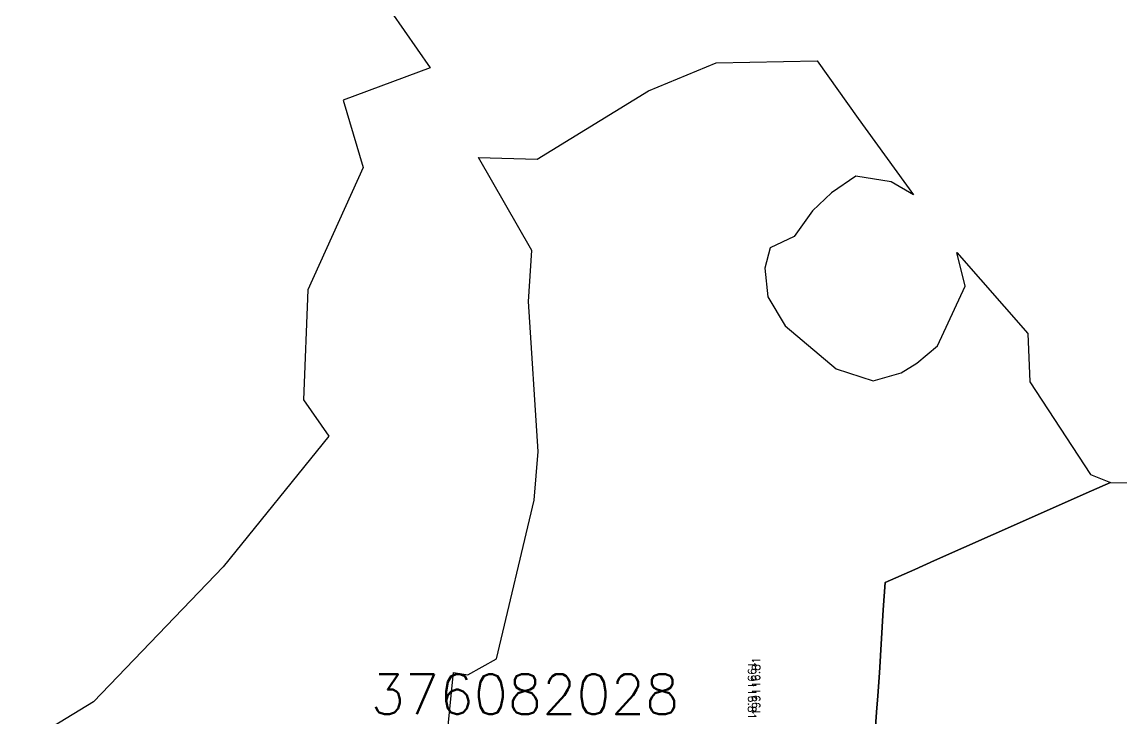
# Model space of a CAD drawing. Header units: feet. Extents: x 197796 to 199821, y 552499 to 555392.
# Drawn here: x 198933.4 to 199208, y 554494.5 to 554668.3 of the extents above; entities that cross this region are included whole.
import ezdxf
from ezdxf.enums import TextEntityAlignment as Align

# ---------------------------------------------------------------- set-up
doc = ezdxf.new("R2010")
doc.units = ezdxf.units.FT
doc.header["$MEASUREMENT"] = 0
doc.layers.add('wipco_지적', color=20, linetype='CONTINUOUS')
doc.layers.add('ZC601', color=7, linetype='CONTINUOUS')
doc.styles.add('NGSW', font='ROMANS.shx', dxfattribs={"bigfont": 'NGSW.shx'})

msp = doc.modelspace()

# ---------------------------------------------------------------- linework, layer by layer
at = {"layer": 'wipco_지적', "color": 20}
for points in [[(199022.36, 554675.56), (199035.36, 554656.83), (199013.68, 554648.76), (199018.63, 554631.89), (199004.85, 554601.38), (199003.76, 554573.91), (199010.04, 554564.84), (198983.7, 554532.2), (198951.25, 554498.49), (198913.2, 554475.37)], [(199038.09, 554474.34), (199041.26, 554505.83), (199044.84, 554505.22), (199051.93, 554509.23), (199061.35, 554548.87), (199062.41, 554561), (199059.92, 554598.46), (199060.8, 554611.19), (199047.43, 554634.46), (199062.09, 554634.04), (199089.92, 554651.11), (199106.83, 554658.06), (199132.06, 554658.59), (199132.06, 554658.59), (199142.36, 554644.14), (199156.13, 554625.07), (199150.56, 554628.36), (199141.73, 554629.77), (199135.66, 554625.64), (199130.96, 554621.07), (199126.32, 554614.7), (199120.32, 554611.89), (199119.03, 554606.81), (199119.79, 554599.67), (199124.11, 554592.4), (199136.87, 554581.63), (199146.09, 554578.62), (199153.05, 554580.62), (199156.98, 554583.07), (199162.15, 554587.42), (199169.05, 554602.29), (199166.99, 554610.67), (199184.77, 554590.48), (199185.24, 554578.43), (199200.37, 554555.27), (199205.38, 554553.31), (199200.65, 554551.16), (199176.08, 554540.25), (199161.38, 554533.78), (199156.48, 554531.57), (199149.05, 554528.29), (199148.6, 554521.48), (199147.63, 554505.76), (199147.23, 554499.99), (199146.93, 554495.9), (199146.6, 554491.08)], [(199146.6, 554491.08), (199146.93, 554495.9), (199147.23, 554499.99), (199147.63, 554505.76), (199148.6, 554521.48), (199149.05, 554528.29), (199156.48, 554531.57), (199161.38, 554533.78), (199176.08, 554540.25), (199200.65, 554551.16), (199205.38, 554553.31), (199209.75, 554553.2)]]:
    msp.add_lwpolyline(points, dxfattribs=at)

# ---------------------------------------------------------------- texts
at = {"layer": 'ZC601', "style": 'NGSW'}
msp.add_text('199116.81', height=2, rotation=90, dxfattribs=at).set_placement((199117.81, 554495.08))
msp.add_text('199116.81', height=2, rotation=270, dxfattribs=at).set_placement((199114.81, 554494.08), align=Align.RIGHT)
msp.add_text('376082028', height=10, dxfattribs=at).set_placement((199020.51, 554495.39))

doc.saveas('drawing.dxf')
